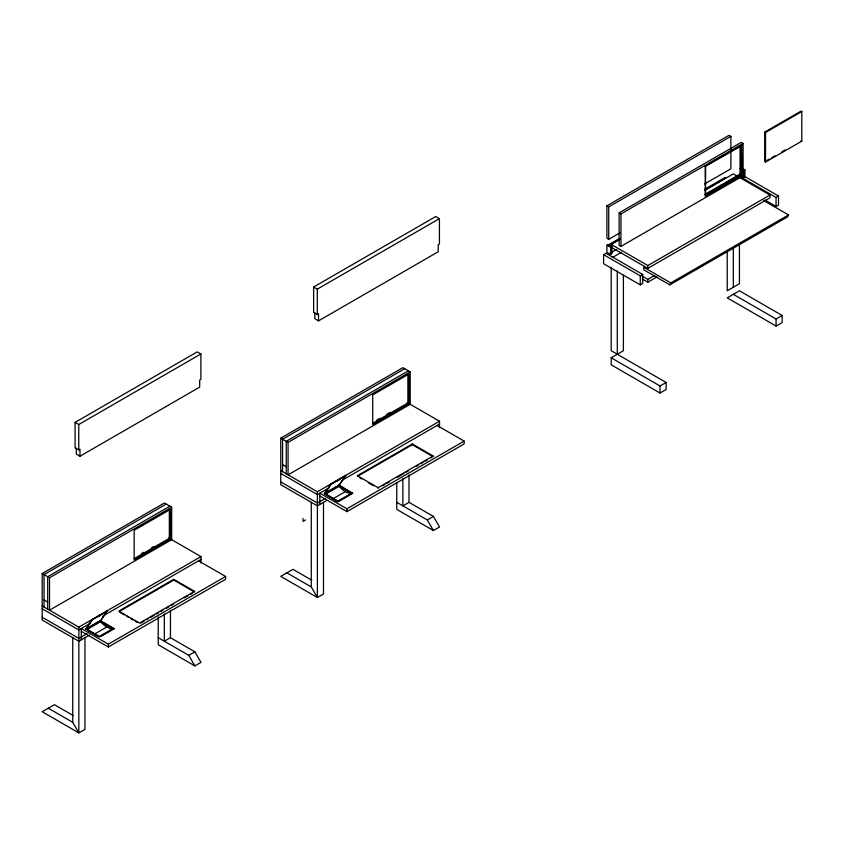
<?xml version="1.0" encoding="UTF-8"?>
<svg xmlns="http://www.w3.org/2000/svg" width="844" height="844" viewBox="0 0 844 844"><rect width="100%" height="100%" fill="white"/><g stroke="black" fill="none" stroke-linecap="round" stroke-linejoin="round"><path stroke-width="1.27" d="M100.499 614.981L97.936 616.479M339.035 479.614L337.706 480.415M339.024 479.835L336.482 481.112L338.94 479.592M670.79 282.898L643.677 267.242L643.677 269.785L669.809 284.871L670.79 282.898L788.528 214.925L763.672 200.566M788.528 214.925L787.547 216.897L669.809 284.871M85.824 628.822L92.545 619.264L86.035 629.086L99.36 621.015M100.7 620.625L107.199 610.803L100.7 620.625L85.983 629.128L98.305 636.524M352.623 493.065L337.969 501.526L324.37 493.466L331.091 483.907L345.745 475.446L339.235 485.268L324.529 494.046L337.969 501.811L352.623 493.35L339.024 485.005L345.745 475.446M324.581 493.729L331.302 484.171L345.956 475.71M98.041 616.616L100.394 614.959M606.91 245.309L608.07 244.57L611.932 246.564L611.932 253.611L610.771 254.36L606.91 252.367L606.91 245.309L610.771 247.303L611.932 246.564M79.98 456.235L79.98 449.187L78.756 449.884L75.095 447.774L75.095 422.39L197.232 351.874L200.893 353.984L200.893 379.378L199.669 380.074L199.669 387.132L79.98 456.235L76.319 454.114L76.319 448.238M318.526 320.868L318.526 313.82L317.302 314.527L313.641 312.407L313.641 287.023L435.768 216.507L439.439 218.628L439.439 244.011L438.215 244.718L438.215 251.765L318.526 320.868L314.854 318.758L314.854 312.881M75.095 422.39L78.756 424.5L200.893 353.984M313.641 287.023L317.302 289.133L439.439 218.628M620.161 232.722L608.746 239.316L606.91 238.261L606.91 205.82L729.047 135.314L730.883 136.369L730.883 149.346M606.91 205.82L608.746 206.885L730.883 136.369M619.127 212.878L741.264 142.362L743.1 143.417L743.1 175.858L620.962 246.374L619.127 245.309L619.127 212.878L620.962 213.933L743.1 143.417M714.857 160.286L717.083 158.999M738.173 146.824L740.399 145.537M705.605 195.238L741.137 174.729L742.235 175.362L743.1 174.444L705.236 196.304L705.236 166.268L741.507 145.326L741.876 175.151M764.791 132.054L801.072 111.102L801.8 111.535L801.8 141.148L765.529 162.09L764.791 161.668L764.791 132.054L765.529 132.476L801.8 111.535M705.236 166.268L741.876 145.537M704.624 183.96L730.883 168.8L730.883 151.941M608.018 245.098L619.401 238.535M704.782 189.235L725.27 177.409L725.998 177.831L705.51 189.657M608.756 245.53L620.14 238.957M739.988 177.725L769.96 195.038L769.96 197.855L647.833 268.371L611.193 247.218L611.193 244.391L620.319 239.126M704.793 190.354L733.32 173.885L737.761 176.449M89.496 635.078L78.84 641.218L42.2 620.066L42.2 573.53L164.337 503.013L171.659 507.244L171.659 539.685L49.532 610.201L49.532 577.76L171.659 507.244M166.162 504.068L44.036 574.585L44.036 607.026M740.04 168.452L743.701 170.562L744.925 169.866L744.925 176.913L743.701 177.62L740.958 176.027M326.902 500.365L317.386 505.862L280.746 484.709L280.746 438.163L402.873 367.657L410.205 371.887L410.205 404.318L288.068 474.834L288.068 442.393L410.205 371.887M704.898 194.384L740.04 174.096L740.779 174.518L740.779 146.191M705.637 194.806L741.137 174.307M404.709 368.712L282.571 439.228L282.571 471.659M741.876 174.729L705.595 196.093L705.595 166.479M603.618 254.688L606.055 253.284L642.695 274.437L642.695 283.457L640.258 284.871L603.618 263.718L603.618 254.688L640.258 275.84L642.695 274.437M767.059 160.36L769.327 159.052M771.595 157.744L774.992 155.771M781.797 151.846L785.194 149.884M169.834 506.189L47.697 576.705L47.697 609.136M616.721 249.391L608.756 253.991L608.018 253.569M408.369 370.822L286.243 441.338L286.243 473.779M612.333 257.557L621.458 252.282M141.402 553.632L143.67 552.314M151.603 547.735L153.872 546.427M134.207 558.633L169.338 538.345L169.338 508.732M170.446 538.978L134.164 559.92L134.164 530.306L170.446 509.365L170.446 538.978L168.61 537.923M376.551 420.228L379.948 418.265M386.752 414.341L390.15 412.378M372.742 423.266L407.884 402.978L407.884 374.652M611.193 244.391L647.833 265.554L769.96 195.038M408.981 403.611L372.71 424.553L372.71 394.939L408.981 373.998L408.981 403.611L407.156 402.556M740.536 176.923L776.069 197.433L778.516 196.019L778.516 205.05L776.069 206.463L764.97 200.049M642.273 276.167L647.833 279.375L654.68 275.418M642.273 278.984L647.833 282.191L656.959 276.916M42.2 605.971L78.84 627.124L200.977 556.607L200.977 563.053M92.756 619.528L107.41 611.067M280.746 470.604L317.386 491.757L439.524 421.24L439.524 427.686M90.392 623.273L78.84 629.941L42.2 608.788M102.915 616.046L200.977 559.424M328.938 487.906L317.386 494.573L280.746 473.421M342.59 480.025L439.524 424.068M85.983 629.413L100.647 620.952L114.077 628.706L100.647 620.952M194.531 591.327L173.769 579.343L118.814 611.077L139.577 623.062L194.531 591.327L194.531 592.034L173.769 580.05L119.932 611.13M87.681 629.962A19.465 11.236 60 0 1 87.206 629.413L100.647 621.659L112.853 628.706L99.423 636.46A19.465 11.236 60 0 1 98.463 636.439M324.37 493.466L339.024 485.005M324.529 494.046L339.183 485.585L352.623 493.35M326.712 495.133A19.465 11.236 60 0 1 325.752 494.046L339.183 486.292L351.399 493.35L337.969 501.104A19.465 11.236 60 0 1 337.009 501.083M433.077 455.971L412.315 443.976L357.36 475.71L378.123 487.695L433.077 455.971L430.83 457.965M357.36 476.417L412.315 444.682L433.077 456.678M86.974 633.707L78.84 638.402L42.2 617.249M325.52 498.34L317.386 503.035L280.746 481.882M94.433 634.129L106.755 627.018A19.465 11.236 60 0 0 112.853 628.706M332.979 498.762L345.291 491.651A19.465 11.236 60 0 0 351.399 493.35M85.983 629.128L99.423 636.893L114.077 628.421M100.552 636.524L114.077 628.706M305.507 519.936L303.059 521.349L303.059 518.532M140.695 623.125L144.06 621.173M146.307 619.886L148.544 618.589M150.791 617.291L154.157 615.35M156.404 614.052L158.64 612.755M160.887 611.467L163.124 610.17M166.49 608.229L168.737 606.931M170.984 605.633L173.22 604.346M184.435 597.869L187.801 595.927M190.048 594.63L192.295 593.332M81.288 639.815L81.288 628.527L108.359 644.162L225.612 576.473L225.612 579.29L108.359 646.989L81.288 631.354M382.606 485.817L384.843 484.519M387.09 483.222L389.337 481.924M397.186 477.398L403.917 473.505M406.154 472.218L408.401 470.92M416.25 466.384L418.497 465.097M420.745 463.799L422.981 462.501M425.228 461.204L427.475 459.906M319.823 504.448L319.823 493.17L346.905 508.795L464.158 441.106L464.158 443.923L346.905 511.622L319.823 495.987M611.193 267.411L611.193 350.735L666.148 382.459L666.148 389.517L660.04 393.04L611.193 364.83L611.193 357.782L623.399 350.735L623.399 275.228M158.229 616.869L158.229 644.753L194.869 665.905L200.977 662.382L194.869 651.8L170.446 637.695L164.337 641.229L164.337 613.883M396.775 482.81L396.775 509.386L433.415 530.538L439.524 527.015L433.415 516.433L408.981 502.338L402.873 505.862L402.873 478.527M158.229 637.695L188.761 655.324L194.869 651.8M396.775 502.338L427.307 519.967L433.415 516.433M611.193 357.782L660.04 385.993L666.148 382.459M733.32 294.324L776.069 319L782.177 315.477L782.177 322.524L776.069 326.048L727.222 297.848L739.428 290.79L782.177 315.477M801.072 140.726L801.8 141.148M742.182 168.272L744.925 169.866M745.199 176.786L778.516 196.019M409.54 403.938L439.524 421.24M437.076 425.471L464.158 441.106M359.544 477.683L361.728 478.938M368.279 482.726L373.744 485.88M280.746 438.163L288.068 442.393M282.571 464.611L286.243 466.721M325.752 494.046L337.969 501.104M311.837 580.218L292.952 569.32L280.746 576.378L317.386 597.531L323.495 594.007L323.495 502.338M286.854 572.844L311.278 586.949L317.386 597.531L317.386 491.757M170.994 539.295L200.977 556.607M198.53 560.838L225.612 576.473M119.901 612.417L124.279 614.938M126.463 616.194L128.647 617.46M130.831 618.726L133.014 619.981M135.198 621.247L137.393 622.503M42.2 573.53L49.532 577.76M44.036 599.968L47.697 602.089M87.206 629.413L99.423 636.46M73.291 715.585L54.417 704.687L42.2 711.735L78.84 732.898L84.949 729.364L84.949 637.695M48.308 708.211L72.732 722.316L78.84 732.898L78.84 627.124M427.307 519.967L433.415 530.538M188.761 655.324L194.869 665.905M776.069 197.433L776.069 206.463M776.069 319L776.069 326.048M765.529 132.476L765.529 162.09M743.701 170.562L743.701 177.62M741.507 145.326L741.507 174.94M741.137 145.569L741.137 174.729M740.04 145.759L740.04 174.328M739.428 244.686L739.428 283.742L727.222 290.79L727.222 251.512M733.32 248.21L733.32 287.266M660.04 385.993L660.04 393.04M647.833 265.554L647.833 268.371M647.833 279.375L647.833 282.191M640.258 275.84L640.258 284.871M620.962 213.933L620.962 246.374M617.291 270.945L617.291 354.258M610.771 247.303L610.771 254.36M608.746 206.885L608.746 239.316M412.315 443.976L412.315 444.682M408.981 474.993L408.981 502.338M378.123 487.695L378.123 488.402M346.905 508.795L346.905 511.622M317.302 289.133L317.302 314.527M311.278 502.338L311.278 586.949M173.769 579.343L173.769 580.05M170.446 610.36L170.446 637.695M108.359 644.162L108.359 646.989M78.756 424.5L78.756 449.884M72.732 637.695L72.732 722.316M88.652 631.017A19.465 11.236 60 0 1 88.166 630.5M106.755 627.018A19.465 11.236 60 0 1 100.647 621.659M336.017 500.946A19.465 11.236 60 0 1 335.511 500.851M345.291 491.651A19.465 11.236 60 0 1 339.183 486.292"/></g></svg>
